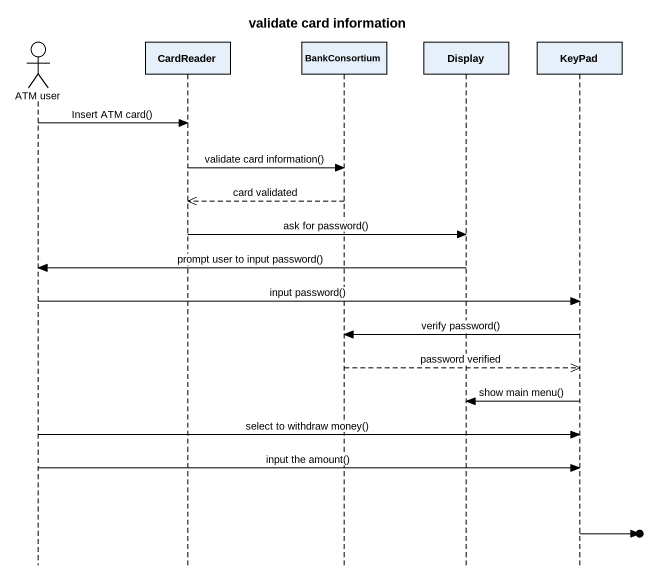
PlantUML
@startuml
title validate card information
hide footbox
actor "ATM user" as ATM_user
participant CardReader
participant BankConsortium
participant Display
participant KeyPad

ATM_user -> CardReader : Insert ATM card()
CardReader -> BankConsortium : validate card information()
BankConsortium -->> CardReader : card validated
CardReader -> Display : ask for password()
Display -> ATM_user : prompt user to input password()
ATM_user -> KeyPad : input password()
KeyPad -> BankConsortium : verify password()
BankConsortium -->> KeyPad : password verified
KeyPad -> Display : show main menu()
ATM_user -> KeyPad : select to withdraw money()
ATM_user -> KeyPad : input the amount()
KeyPad ->o]
@enduml
